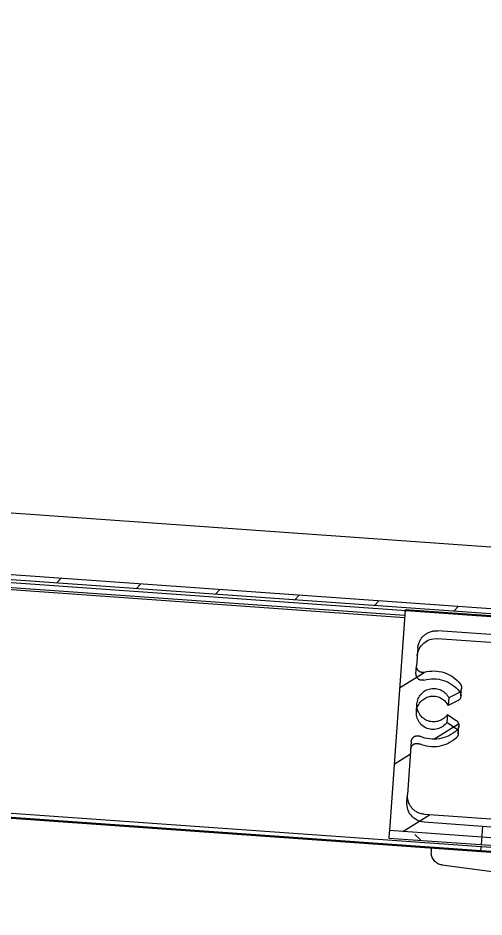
# Model space of a CAD drawing. Extents: x 39751 to 116307, y -36149 to -14965.
# Drawn here: x 44921.1 to 44996.4, y -34187.3 to -34042 of the extents above; entities that cross this region are included whole.
import ezdxf

# ---------------------------------------------------------------- set-up
doc = ezdxf.new("R2010")
doc.units = 0
doc.header["$LTSCALE"] = 1500
doc.linetypes.add('PHANTOM', pattern=[0.95, 0.76, -0.05, 0.02, -0.05, 0.02, -0.05])
doc.layers.add('6', color=6, linetype='PHANTOM')
doc.layers.add('confinea', color=3, linetype='Continuous')
doc.layers.add('AM_0', color=7, linetype='Continuous', lineweight=30)
doc.styles.get("Standard").update_dxf_attribs({"font": 'gbenor.shx', "width": 0.9, "bigfont": 'gbcbig.shx'})
doc.dimstyles.get("Standard").update_dxf_attribs({"dimtxt": 3.5, "dimasz": 3, "dimexe": 1, "dimexo": 0, "dimgap": 1, "dimtad": 1, "dimdec": 0, "dimdsep": 46, "dimtxsty": 'Standard', "dimblk": 'CLOSED', "dimcen": 0, "dimadec": 0, "dimazin": 2, "dimtfac": 1, "dimtdec": 0, "dimtofl": 0, "dimtmove": 2, "dimatfit": 3, "dimldrblk": 'NONE', "dimfxl": 0.18, "dimtolj": 1, "dimtzin": 0, "dimarcsym": 0})

# ---------------------------------------------------------------- blocks, each defined once
blk = doc.blocks.new('A$C7BE91E2F')
at = {"layer": '6'}
for p, q in [((794.73, 222.3), (21.19, 141.02)), ((794.81, 221.5), (21.27, 140.22)), ((670.34, 208.07), (794.65, 221.14)), ((794.78, 219.91), (670.46, 206.85)), ((699.52, 216.19), (678.77, 212.71)), ((676.12, 205.66), (733.8, 211.72)), ((733.93, 210.5), (676.25, 204.44)), ((674.2, 171.3), (670.46, 206.85)), ((736.9, 182.19), (679.22, 176.13)), ((767.22, 180.72), (81.1, 108.63)), ((765.38, 181.01), (82.84, 109.29)), ((765.2, 180.86), (674.2, 171.3)), ((737.04, 180.92), (679.36, 174.86)), ((767.31, 179.93), (81.19, 107.83)), ((674.07, 172.57), (151.54, 117.66)), ((674.1, 172.22), (151.58, 117.31))]:
    blk.add_line(p, q, dxfattribs=at)
at = {"layer": '6', "ltscale": 0.25}
blk.add_line((687.12, 210.99), (677.18, 209.95), dxfattribs=at)
at = {"layer": '6', "ltscale": 0.020001}
blk.add_line((685.13, 210.78), (685.22, 209.99), dxfattribs=at)
at = {"layer": '6', "ltscale": 0.008604}
blk.add_line((677.12, 210.53), (677.15, 210.18), dxfattribs=at)
at = {"layer": '6', "ltscale": 0.005916}
blk.add_line((677.15, 210.18), (677.18, 209.95), dxfattribs=at)
at = {"layer": '6', "ltscale": 0.075002}
blk.add_line((685.25, 209.64), (685.57, 206.66), dxfattribs=at)
at = {"layer": '6', "ltscale": 0.021946}
blk.add_line((670.43, 207.2), (670.34, 208.07), dxfattribs=at)
at = {"layer": '6', "ltscale": 0.031817}
blk.add_line((674.56, 207.63), (675.46, 208.53), dxfattribs=at)
at = {"layer": '6', "ltscale": 0.008758}
blk.add_line((670.46, 206.85), (670.43, 207.2), dxfattribs=at)
at = {"layer": '6', "ltscale": 0.127764}
blk.add_line((672.63, 207.08), (677.05, 204.52), dxfattribs=at)
at = {"layer": '6', "ltscale": 0.030888}
blk.add_line((673.45, 202.37), (673.58, 201.14), dxfattribs=at)
at = {"layer": '6', "ltscale": 0.214861}
blk.add_line((674.48, 192.59), (673.58, 201.14), dxfattribs=at)
at = {"layer": '6', "ltscale": 0.077254}
blk.add_line((671.59, 196.13), (674.27, 194.59), dxfattribs=at)
at = {"layer": '6', "ltscale": 0.117554}
blk.add_line((678.16, 192.34), (682.23, 189.99), dxfattribs=at)
at = {"layer": '6', "ltscale": 0.042185}
blk.add_line((680.35, 189.67), (681.72, 190.66), dxfattribs=at)
at = {"layer": '6', "ltscale": 0.03125}
blk.add_line((682.12, 191.57), (682.25, 190.33), dxfattribs=at)
at = {"layer": '6', "ltscale": 0.031312}
blk.add_line((680.48, 188.42), (680.35, 189.67), dxfattribs=at)
at = {"layer": '6', "ltscale": 0.042201}
blk.add_line((680.48, 188.42), (681.85, 189.42), dxfattribs=at)
at = {"layer": '6', "ltscale": 0.031336}
blk.add_line((675.48, 187.8), (675.61, 186.55), dxfattribs=at)
at = {"layer": '6', "ltscale": 0.042186}
blk.add_line((682.18, 186.3), (680.63, 186.98), dxfattribs=at)
at = {"layer": '6', "ltscale": 0.031397}
blk.add_line((680.77, 185.73), (680.63, 186.98), dxfattribs=at)
at = {"layer": '6', "ltscale": 0.042198}
blk.add_line((682.31, 185.05), (680.77, 185.73), dxfattribs=at)
at = {"layer": '6', "ltscale": 0.031459}
blk.add_line((682.76, 185.49), (682.89, 184.24), dxfattribs=at)
at = {"layer": '6', "ltscale": 0.117014}
blk.add_line((672.88, 183.84), (676.94, 181.5), dxfattribs=at)
at = {"layer": '6', "ltscale": 0.031545}
blk.add_line((675.62, 181.66), (675.76, 180.41), dxfattribs=at)
at = {"layer": '6', "ltscale": 0.072185}
blk.add_line((676.06, 177.54), (675.76, 180.41), dxfattribs=at)
at = {"layer": '6', "ltscale": 0.000362122}
blk.add_line((675.93, 178.78), (675.93, 178.8), dxfattribs=at)
at = {"layer": '6', "ltscale": 0.010427}
blk.add_line((674.17, 171.54), (674.53, 171.34), dxfattribs=at)
at = {"layer": '6', "ltscale": 0.025768}
for p, q in [((682.07, 171.78), (682.79, 171.05)), ((669.27, 170.43), (670, 169.7)), ((656.47, 169.09), (657.2, 168.36)), ((643.67, 167.74), (644.4, 167.01)), ((630.88, 166.4), (631.61, 165.67))]:
    blk.add_line(p, q, dxfattribs=at)
at = {"layer": '6', "ltscale": 0.025767}
blk.add_line((618.08, 165.05), (618.81, 164.32), dxfattribs=at)
at = {"layer": '6'}
for centre, radius, start, end in [((679.11, 210.73), 2, 99.5195, 185.9985), ((676.43, 202.68), 3, 95.999, 185.998), ((676.56, 201.45), 3, 96.0359, 186.0428), ((675.34, 193.93), 1, 185.9995, 295.7807), ((678.17, 188.08), 5.5, 48.8384, 115.7814), ((675.47, 192.69), 1, 185.9265, 295.7731), ((678.3, 186.85), 5.5, 48.7822, 115.8011), ((681.13, 191.47), 1, 6.0025, 48.8321), ((678.17, 188.08), 2.7, 35.9985, 199.4218), ((681.13, 191.47), 1, 306.0005, 5.9947), ((681.26, 190.23), 1, 6.0135, 48.7991), ((678.3, 186.84), 2.7, 35.9496, 186.0668), ((681.26, 190.23), 1, 306.041, 6.0275), ((678.3, 186.83), 2.7, 185.8969, 336.0477), ((678.17, 188.08), 2.7, 199.422, 335.9981), ((681.77, 185.38), 1, 6.0023, 65.9965), ((678.17, 188.08), 5.5, 256.2156, 323.1586), ((681.9, 184.13), 1, 5.9693, 65.9556), ((681.77, 185.38), 1, 323.1649, 5.9944), ((678.3, 186.82), 5.5, 256.1955, 323.2159), ((681.9, 184.13), 1, 323.1985, 5.9835), ((676.62, 181.77), 1, 76.2163, 185.9975), ((676.75, 180.51), 1, 76.2242, 186.0721), ((678.91, 179.11), 3, 186.2738, 275.998), ((679.04, 177.85), 3, 185.952, 275.9588)]:
    blk.add_arc(centre, radius, start, end, dxfattribs=at)

msp = doc.modelspace()

# ---------------------------------------------------------------- linework, layer by layer
at = {"layer": 'AM_0'}
for p, q in [((43618.21, -34078.33), (45255.67, -34195.02)), ((44476.2, -34090.48), (45082.68, -34133.47))]:
    msp.add_line(p, q, dxfattribs=at)

# ---------------------------------------------------------------- block references
at = {"xscale": -1, "rotation": 181.9431194737757}
msp.add_blockref('A$C7BE91E2F', (44304.05, -33989.29), dxfattribs=at)

# ---------------------------------------------------------------- leaders
at = {"layer": 'confinea', "annotation_type": 0, "has_hookline": 1, "hookline_direction": 0}
for points, text_width in [([(45607.94, -33655.63), (44625.94, -35238.56), (45505.34, -35238.56)], 3662.87), ([(44975.89, -33701.69), (43802.02, -35939.5), (44732.85, -35934.81)], 4073.82)]:
    msp.add_leader(points, dimstyle='Standard', override={"dimscale": 50, "dimgap": 1, "dimtad": 0, "dimldrblk": 'DotBlank', "dimarcsym": 1}, dxfattribs=dict(at, text_width=text_width))

doc.saveas('drawing.dxf')
